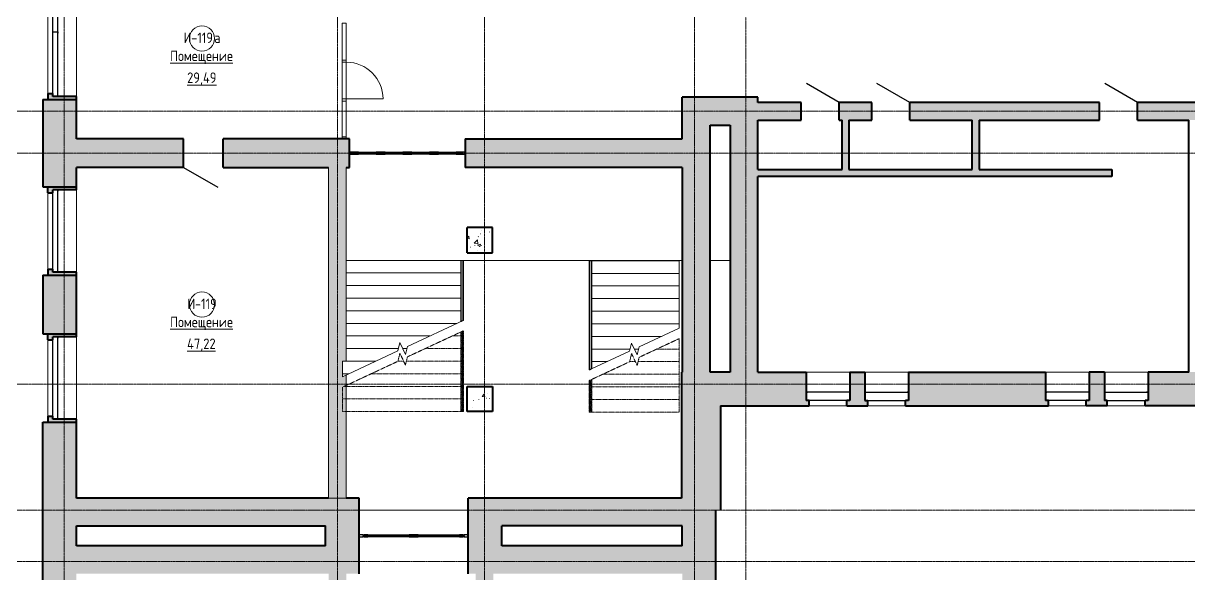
# Model space of a CAD drawing. Header units: millimetres. Extents: x -13853 to 411335, y -23261 to 161252.
# Drawn here: x 257044 to 284781, y 61095 to 74197 of the extents above; entities that cross this region are included whole.
import ezdxf

# ---------------------------------------------------------------- set-up
doc = ezdxf.new("R2010")
doc.units = ezdxf.units.MM
doc.linetypes.add('ADSK_Линия сетки', pattern=[21, 12, -3, 3, -3])
doc.linetypes.add('ADSK_Сверху', pattern=[4.5, 3, -1.5])
for name, color, linetype, lineweight in [('Двери', 7, 'Continuous', 18), ('Импосты витража', 7, 'Continuous', 18), ('Каркас_Импост', 7, 'Continuous', 30), ('Лестницы', 7, 'Continuous', 18), ('Марки помещений', 7, 'Continuous', 18), ('Несущие колонны', 7, 'Continuous', 18), ('Ограждение', 7, 'Continuous', 18), ('Окна', 7, 'Continuous', 18), ('Оси', 7, 'Continuous', 9), ('Остекление', 7, 'Continuous', 30), ('Панель', 7, 'Continuous', 30), ('Перекрытия', 7, 'Continuous', 18), ('Поручни', 7, 'Continuous', 18), ('Стены', 7, 'Continuous', 18), ('Стены разрез', 7, 'Continuous', 40)]:
    doc.layers.add(name, color=color, linetype=linetype, lineweight=lineweight)
doc.styles.add('GOST Common_1', font='GOST Common.ttf', dxfattribs={"width": 0.9, "height": 250})

# ---------------------------------------------------------------- blocks, each defined once
blk = doc.blocks.new('Ограждение - Ограждение-577858-001_Весь этаж')
at = {"layer": 'Ограждение', "linetype": 'ADSK_Сверху'}
for p, q in [((267458, 66850), (267458, 64954)), ((267463, 66852), (267463, 64954)), ((267488, 66864), (267488, 64954)), ((267503, 66871), (267503, 64954)), ((267508, 66873), (267508, 64954)), ((267518, 66873), (267518, 64954)), ((267508, 64954), (267458, 64954)), ((267503, 64954), (267463, 64954)), ((267518, 64954), (267488, 64954))]:
    blk.add_line(p, q, dxfattribs=at)
at = {"layer": 'Поручни'}
for p, q in [((267458, 68554), (267463, 68554)), ((267458, 68554), (267458, 67100)), ((267463, 68554), (267503, 68554)), ((267463, 68554), (267463, 67102)), ((267503, 68554), (267518, 68554)), ((267503, 68554), (267503, 67121)), ((267518, 68554), (267518, 67123)), ((267458, 67100), (267463, 67102)), ((267463, 67102), (267503, 67121)), ((267463, 67102), (267503, 67121)), ((267463, 67102), (267503, 67121)), ((267503, 67121), (267509, 67123)), ((267503, 67121), (267509, 67123)), ((267509, 67123), (267518, 67123)), ((267509, 67123), (267518, 67123))]:
    blk.add_line(p, q, dxfattribs=at)
blk = doc.blocks.new('Ограждение - Ограждение-577867-001_Весь этаж')
at = {"layer": 'Ограждение', "linetype": 'ADSK_Сверху'}
for p, q in [((270513, 65697), (270513, 64944)), ((270523, 65697), (270523, 64944)), ((270528, 65700), (270528, 64944)), ((270543, 65707), (270543, 64944)), ((270568, 65718), (270568, 64944)), ((270573, 65721), (270573, 64944)), ((270543, 64944), (270513, 64944)), ((270573, 64944), (270523, 64944)), ((270568, 64944), (270528, 64944))]:
    blk.add_line(p, q, dxfattribs=at)
at = {"layer": 'Поручни'}
for p, q in [((270513, 68544), (270528, 68544)), ((270513, 68544), (270513, 65947)), ((270528, 68544), (270568, 68544)), ((270528, 68544), (270528, 65950)), ((270568, 68544), (270573, 68544)), ((270568, 68544), (270568, 65968)), ((270573, 68544), (270573, 65971)), ((270513, 65947), (270523, 65947)), ((270513, 65947), (270523, 65947)), ((270523, 65947), (270528, 65950)), ((270523, 65947), (270528, 65950)), ((270523, 65950), (270523, 65947)), ((270523, 65947), (270528, 65950)), ((270528, 65950), (270568, 65968)), ((270528, 65950), (270568, 65968)), ((270528, 65950), (270568, 65968)), ((270568, 65968), (270573, 65971))]:
    blk.add_line(p, q, dxfattribs=at)
blk = doc.blocks.new('ИРНИТУ_Дверь_Однопольная_ДеревяннаяВнутренняя_филенчатая - 900х2080 без верха-1341273-001_Весь этаж')
at = {"layer": 'Панель'}
blk.add_line((-470, -340), (344, -810), dxfattribs=at)
blk = doc.blocks.new('ADSK_Колонна бетонная_Квадратная - 600x600-580307-001_Весь этаж')
at = {"layer": 'Несущие колонны', "lineweight": 9}
h = blk.add_hatch(dxfattribs=at)
h.set_pattern_fill('FP_12', color=256, style=0, pattern_type=2)
h.set_pattern_definition([(230, (267908.55, 65253.9), (-728.7365, 63.7558), [76.2, -838.2]), (175, (267908.55, 65253.9), (140.9716, -764.2276), [60.96, -670.56]), (280.451, (267847.8, 65259.2), (-587.77, -700.4668), [64.76, -712.36]), (226.184, (267908.55, 65050.7), (-1084.3162, 168.171), [114.3, -1257.3]), (276.636, (267818.2, 65064.7), (-949.61, -989.71), [97.14, -1068.54]), (171.184, (267908.6, 65050.7), (-949.6206, -989.701), [91.44, -1005.84]), (201, (267806.96, 65101.5), (-606.4579, 409.0606), [76.2, -838.2]), (146, (267806.96, 65101.5), (-247.2083, -736.753), [60.96, -670.56]), (251.451, (267756.4, 65135.6), (-853.6683, -327.6855), [64.76, -712.36]), (217.5, (267908.55, 65253.88), (-12.3547, -338.22012), [6.706, -655.726, 6.706, -674.014, -673.1]), (217.5, (267908.55, 65253.88), (-12.3547, -338.22012), [-1343.152, 6.706, -666.394]), (187.5, (267908.55, 65253.88), (-267.27887, -400.72213), [6.706, -381.406, 6.706, -897.026]), (187.5, (267908.55, 65253.88), (-267.27887, -400.72213), [-394.818, -640.486, 6.706, -249.834]), (147.5, (268135.12, 65253.88), (-542.36333, 22.91534), [6.706, -247.294, 6.706, -1837.334]), (147.5, (268135.12, 65253.88), (-542.36333, 22.91534), [-260.706, -785.774, 6.706, -1044.854]), (137.5, (268236.7, 65253.9), (-592.51696, -101.7071), [6.706, -323.494, 6.706, -519.582, -746.76]), (137.5, (268236.7, 65253.9), (-592.51696, -101.7071), [-856.488, 6.706, -740.054])])
h.paths.add_polyline_path([(-300, 300), (-300, -300), (300, -300), (300, 300)], flags=0)
at = {"layer": 'Несущие колонны', "lineweight": 40}
for p, q in [((-300, 300), (300, 300)), ((-300, -300), (-300, 300)), ((300, 300), (300, -300)), ((300, -300), (-300, -300))]:
    blk.add_line(p, q, dxfattribs=at)
blk = doc.blocks.new('AC_Дверь_Однопольная_ДеревяннаяВнутренняя_ГОСТ6629-88 - 860х2080h-580184-001_Весь этаж')
at = {"layer": 'Панель'}
blk.add_line((-450, -210), (329, -660), dxfattribs=at)
blk = doc.blocks.new('ИРНИТУ-Окно-ГОСТ23166-99_4_2_Створки - 1520 x 2350-768319-001_Весь этаж')
at = {"layer": 'Каркас_Импост'}
for p, q in [((-808.1, 220), (731.9, 220)), ((-808.1, 220), (-808.1, 100)), ((-808.1, 220), (-793.1, 220)), ((-808.1, 100), (731.9, 100)), ((-808.1, 100), (-773.1, 100)), ((731.9, 220), (696.9, 220)), ((731.9, 100), (696.9, 100)), ((731.9, 220), (731.9, 100))]:
    blk.add_line(p, q, dxfattribs=at)
blk = doc.blocks.new('ИРНИТУ-Окно-ГОСТ23166-99_4_2_Створки - 1920 x 2350-768312-001_Весь этаж')
at = {"layer": 'Каркас_Импост'}
for p, q in [((-1018.1, 220), (941.9, 220)), ((-1018.1, 220), (-1018.1, 100)), ((-1018.1, 220), (-983.1, 220)), ((-1018.1, 100), (941.9, 100)), ((-1018.1, 100), (-983.1, 100)), ((941.9, 220), (906.9, 220)), ((941.9, 100), (906.9, 100)), ((941.9, 220), (941.9, 100))]:
    blk.add_line(p, q, dxfattribs=at)
blk = doc.blocks.new('ИРНИТУ-Окно-ГОСТ23166-99_4_2_Створки - 1520 x 2350-768316-001_Весь этаж')
at = {"layer": 'Каркас_Импост'}
for p, q in [((-808.1, 220), (731.9, 220)), ((-808.1, 220), (-808.1, 100)), ((-808.1, 220), (-773.1, 220)), ((-808.1, 100), (731.9, 100)), ((-808.1, 100), (-773.1, 100)), ((731.9, 100), (696.9, 100)), ((731.9, 220), (716.9, 220)), ((731.9, 220), (731.9, 100))]:
    blk.add_line(p, q, dxfattribs=at)
blk = doc.blocks.new('ИРНИТУ-Окно-ГОСТ23166-99_2_1_Створка - 1000 x 1800-942858-001_Весь этаж')
at = {"layer": 'Каркас_Импост'}
for p, q in [((-1018.1, 280), (21.9, 280)), ((-1018.1, 280), (-1018.1, 80)), ((-1018.1, 280), (-983.1, 280)), ((21.9, 280), (-13.1, 280)), ((21.9, 280), (21.9, 80)), ((-1018.1, 80), (21.9, 80)), ((-1018.1, 80), (-983.1, 80)), ((21.9, 80), (-13.1, 80))]:
    blk.add_line(p, q, dxfattribs=at)
blk = doc.blocks.new('ИРНИТУ-Окно-ГОСТ23166-99_2_1_Створка - 1000 x 1800-942860-001_Весь этаж')
at = {"layer": 'Каркас_Импост'}
for p, q in [((-1018.1, -80), (21.9, -80)), ((-1018.1, -280), (-1018.1, -80)), ((-1018.1, -80), (-983.1, -80)), ((21.9, -80), (-13.1, -80)), ((21.9, -280), (21.9, -80)), ((-1018.1, -280), (21.9, -280)), ((-1018.1, -280), (-983.1, -280)), ((21.9, -280), (-13.1, -280))]:
    blk.add_line(p, q, dxfattribs=at)
blk = doc.blocks.new('Противодымная перегородка Тип3 - Противодымная перегородка Тип3-1218988-001_Весь этаж')
at = {"layer": 'Каркас_Импост'}
for p, q in [((-1199, 25), (-1299, 25)), ((-1299, 25), (-1299, -25)), ((-1199, 10), (-1199, 25)), ((-1089, 25), (-1189, 25)), ((-1189, 25), (-1189, 10)), ((-1089, 10), (-1089, 25)), ((-5, 25), (-105, 25)), ((-105, 25), (-105, 10)), ((-5, 10), (-5, 25)), ((105, 25), (5, 25)), ((5, 25), (5, 10)), ((105, 10), (105, 25)), ((1189, 25), (1089, 25)), ((1089, 25), (1089, 10)), ((1189, 10), (1189, 25)), ((1299, 25), (1199, 25)), ((1199, 25), (1199, 10)), ((1299, -25), (1299, 25)), ((-1299, -25), (-1199, -25)), ((-1199, -25), (-1199, -10)), ((-1189, -10), (-1189, -25)), ((-1189, -25), (-1089, -25)), ((-1089, -25), (-1089, -10)), ((-105, -10), (-105, -25)), ((-105, -25), (-5, -25)), ((-5, -25), (-5, -10)), ((5, -10), (5, -25)), ((5, -25), (105, -25)), ((105, -25), (105, -10)), ((1089, -10), (1089, -25)), ((1089, -25), (1189, -25)), ((1189, -25), (1189, -10)), ((1199, -10), (1199, -25)), ((1199, -25), (1299, -25))]:
    blk.add_line(p, q, dxfattribs=at)
at = {"layer": 'Каркас_Импост', "lineweight": 18}
for p, q in [((-1089, 25), (-105, 25)), ((105, 25), (1089, 25)), ((-105, -25), (-1089, -25)), ((1089, -25), (105, -25))]:
    blk.add_line(p, q, dxfattribs=at)
at = {"layer": 'Остекление', "lineweight": 18}
for p, q in [((-1199, 10), (1199, 10)), ((-1199, -10), (-1199, 10)), ((1199, -10), (1199, 10)), ((1199, -10), (-1199, -10))]:
    blk.add_line(p, q, dxfattribs=at)
blk = doc.blocks.new('Противодымная перегородка Тип1 - Противодымная перегородка Тип1-1217565-001_Весь этаж')
at = {"layer": 'Каркас_Импост'}
for p, q in [((-1274, 25), (-1374, 25)), ((-1374, 25), (-1374, -25)), ((-1274, 10), (-1274, 25)), ((-1164, 25), (-1264, 25)), ((-1264, 25), (-1264, 10)), ((-1164, 10), (-1164, 25)), ((-640, 25), (-740, 25)), ((-740, 25), (-740, 10)), ((-640, -25), (-640, 25)), ((-530, 25), (-630, 25)), ((-630, 25), (-630, -25)), ((-530, 10), (-530, 25)), ((-5, 25), (-105, 25)), ((-105, 25), (-105, 10)), ((-5, -25), (-5, 25)), ((105, 25), (5, 25)), ((5, 25), (5, -25)), ((105, 10), (105, 25)), ((630, 25), (530, 25)), ((530, 25), (530, 10)), ((630, -25), (630, 25)), ((740, 25), (640, 25)), ((640, 25), (640, -25)), ((740, 10), (740, 25)), ((1264, 25), (1164, 25)), ((1164, 25), (1164, 10)), ((1264, 10), (1264, 25)), ((1374, 25), (1274, 25)), ((1274, 25), (1274, 10)), ((1374, -25), (1374, 25)), ((-1374, -25), (-1274, -25)), ((-1274, -25), (-1274, -10)), ((-1264, -10), (-1264, -25)), ((-1264, -25), (-1164, -25)), ((-1164, -25), (-1164, -10)), ((-740, -10), (-740, -25)), ((-740, -25), (-640, -25)), ((-630, -25), (-530, -25)), ((-530, -25), (-530, -10)), ((-105, -10), (-105, -25)), ((-105, -25), (-5, -25)), ((5, -25), (105, -25)), ((105, -25), (105, -10)), ((530, -10), (530, -25)), ((530, -25), (630, -25)), ((640, -25), (740, -25)), ((740, -25), (740, -10)), ((1164, -10), (1164, -25)), ((1164, -25), (1264, -25)), ((1264, -25), (1264, -10)), ((1274, -10), (1274, -25)), ((1274, -25), (1374, -25))]:
    blk.add_line(p, q, dxfattribs=at)
at = {"layer": 'Каркас_Импост', "lineweight": 18}
for p, q in [((-1164, 25), (-740, 25)), ((-530, 25), (-105, 25)), ((105, 25), (530, 25)), ((740, 25), (1164, 25)), ((-740, -25), (-1164, -25)), ((-105, -25), (-530, -25)), ((530, -25), (105, -25)), ((1164, -25), (740, -25))]:
    blk.add_line(p, q, dxfattribs=at)
at = {"layer": 'Остекление', "lineweight": 18}
for p, q in [((-1274, 10), (-687, 10)), ((-1274, 10), (-1274, -10)), ((-687, -10), (-687, 10)), ((-587, 10), (-50, 10)), ((-587, 10), (-587, -10)), ((-50, -10), (-50, 10)), ((50, 10), (587, 10)), ((50, 10), (50, -10)), ((587, -10), (587, 10)), ((687, 10), (1274, 10)), ((687, 10), (687, -10)), ((1274, -10), (1274, 10)), ((-687, -10), (-1274, -10)), ((-50, -10), (-587, -10)), ((587, -10), (50, -10)), ((1274, -10), (687, -10))]:
    blk.add_line(p, q, dxfattribs=at)
blk = doc.blocks.new('Дверь-Витраж-Одинарная-Остекление - Дверь-Витраж-Одинарная-Остекление-1218536-001_Весь этаж')
at = {"layer": 'Двери'}
blk.add_arc((438, 51), 876, 90, 180, dxfattribs=at)
at = {"layer": 'Панель', "lineweight": 18}
blk.add_line((438, 51), (438, 927), dxfattribs=at)
blk = doc.blocks.new('Прямоугольный импост - 50х100-1218502-001_Весь этаж')
at = {"layer": 'Импосты витража'}
for p, q in [((264729, 76024), (264629, 76024)), ((264629, 75173), (264629, 76024)), ((264729, 75173), (264729, 76024)), ((264629, 75173), (264729, 75173))]:
    blk.add_line(p, q, dxfattribs=at)
blk = doc.blocks.new('Прямоугольный импост - 50х100-1218503-001_Весь этаж')
at = {"layer": 'Импосты витража'}
for p, q in [((264729, 74197), (264629, 74197)), ((264629, 73322), (264629, 74197)), ((264729, 73322), (264729, 74197)), ((264629, 73322), (264729, 73322))]:
    blk.add_line(p, q, dxfattribs=at)
blk = doc.blocks.new('Прямоугольный импост - 50х100-1218504-001_Весь этаж')
at = {"layer": 'Импосты витража'}
for p, q in [((264629, 72396), (264629, 73272)), ((264729, 72396), (264729, 73272))]:
    blk.add_line(p, q, dxfattribs=at)
blk = doc.blocks.new('Прямоугольный импост - 50х100-V29-001_Весь этаж')
at = {"layer": 'Импосты витража'}
for p, q in [((0, 50), (-50, 50)), ((-50, 50), (-50, -50)), ((0, 50), (0, -50)), ((-50, -50), (0, -50))]:
    blk.add_line(p, q, dxfattribs=at)
blk = doc.blocks.new('Прямоугольный импост - 50х100-V31-001_Весь этаж')
at = {"layer": 'Импосты витража'}
for p, q in [((25, 50), (-25, 50)), ((-25, 50), (-25, -50)), ((25, 50), (25, -50)), ((-25, -50), (25, -50))]:
    blk.add_line(p, q, dxfattribs=at)
blk = doc.blocks.new('ADSK_Марка_Помещение - Номер Имя Площадь Площадь проемов-115235-001_Весь этаж')
at = {"layer": 'Марки помещений'}
blk.add_circle((0, 0), 3, dxfattribs=at)

msp = doc.modelspace()

# ---------------------------------------------------------------- hatches: boundary and pattern name
at = {"layer": 'Несущие колонны', "lineweight": 9}
h = msp.add_hatch(dxfattribs=at)
h.set_pattern_fill('FP_7', color=256, style=0, pattern_type=2)
h.set_pattern_definition([(50, (0, 0), (728.7365, -63.7558), [76.2, -838.2]), (355, (0, 0), (-140.9716, 764.2276), [60.96, -670.56]), (100.451, (60.7, -5.3), (587.77, 700.4668), [64.76, -712.36]), (46.184, (0, 203.2), (1084.3162, -168.171), [114.3, -1257.3]), (96.636, (90.4, 189.2), (949.61, 989.71), [97.14, -1068.54]), (351.184, (0, 203.2), (949.6206, 989.701), [91.44, -1005.84]), (21, (101.6, 152.4), (606.4579, -409.0606), [76.2, -838.2]), (326, (101.6, 152.4), (247.2083, 736.753), [60.96, -670.56]), (71.451, (152.14, 118.3), (853.6683, 327.6855), [64.76, -712.36]), (37.5, (0, 0), (12.3547, 338.22012), [6.706, -655.726, 6.706, -674.014, -673.1]), (37.5, (0, 0), (12.3547, 338.22012), [-1343.152, 6.706, -666.394]), (7.5, (0, 0), (267.27887, 400.72213), [6.706, -381.406, 6.706, -640.486, -256.54]), (7.5, (0, 0), (267.27887, 400.72213), [-1035.304, 6.706, -249.834]), (327.5, (-226.57, 0), (542.36333, -22.91534), [6.706, -247.294, 6.706, -785.774, -1051.56]), (327.5, (-226.57, 0), (542.36333, -22.91534), [-1046.48, 6.706, -1044.854]), (317.5, (-328.17, 0), (592.51696, 101.7071), [6.706, -323.494, 6.706, -519.582, -746.76]), (317.5, (-328.17, 0), (592.51696, 101.7071), [-856.488, 6.706, -740.054])])
h.paths.add_polyline_path([(268209, 68734), (268209, 69334), (267609, 69334), (267609, 68734)], flags=0)
at = {"layer": 'Стены'}
h = msp.add_hatch(color=256, dxfattribs=at)
h.paths.add_polyline_path([(257509, 46395), (258309, 46395), (258309, 47385), (257509, 47385)], flags=0)
h.paths.add_polyline_path([(258309, 49485), (258309, 50885), (257509, 50885), (257509, 49485)], flags=0)
h.paths.add_polyline_path([(257509, 52985), (258309, 52985), (258309, 54485), (257509, 54485), (257509, 54328)], flags=0)
h.paths.add_polyline_path([(258309, 56585), (258309, 58085), (257509, 58085), (257509, 56585)], flags=0)
h.paths.add_polyline_path([(258309, 60185), (258309, 62605), (257509, 62605), (257509, 60185)], flags=0)
h.paths.add_polyline_path([(258309, 123475), (258309, 123713), (257509, 123713), (257509, 123475)], flags=0)
h = msp.add_hatch(color=256, dxfattribs=at)
h.paths.add_polyline_path([(257509, 62605), (258309, 62605), (258309, 64705), (257509, 64705)], flags=0)
h.paths.add_polyline_path([(258309, 66805), (258309, 68205), (257509, 68205), (257509, 66805)], flags=0)
h.paths.add_polyline_path([(258309, 70305), (258309, 72385), (257509, 72385), (257509, 70305)], flags=0)
h.paths.add_polyline_path([(258309, 75585), (258309, 77159), (257509, 77159), (257509, 75585)], flags=0)
h.paths.add_polyline_path([(257509, 79259), (258309, 79259), (258309, 80639), (257509, 80639)], flags=0)
h.paths.add_polyline_path([(258309, 82695), (258309, 84359), (257509, 84359), (257509, 82695)], flags=0)
h.paths.add_polyline_path([(257509, 86700), (258309, 86700), (258309, 88059), (257509, 88059)], flags=0)
h.paths.add_polyline_path([(257509, 90159), (258309, 90159), (258309, 91659), (257509, 91659), (257509, 91629)], flags=0)
h.paths.add_polyline_path([(258309, 93759), (258309, 95459), (257509, 95459), (257509, 93759)], flags=0)
h.paths.add_polyline_path([(257509, 97525), (258309, 97525), (258309, 99159), (257509, 99159), (257509, 97846)], flags=0)
h.paths.add_polyline_path([(257749, 101125), (257749, 101189), (258309, 101189), (258309, 102559), (257509, 102559), (257509, 101125)], flags=0)
h.paths.add_polyline_path([(257509, 104659), (258309, 104659), (258309, 106159), (257509, 106159)], flags=0)
h.paths.add_polyline_path([(258309, 108259), (258309, 109699), (257509, 109699), (257509, 108259)], flags=0)
h.paths.add_polyline_path([(258309, 111799), (258309, 113335), (257509, 113335), (257509, 111799)], flags=0)
h.paths.add_polyline_path([(257509, 115435), (258309, 115435), (258309, 117015), (257509, 117015), (257509, 116496)], flags=0)
h.paths.add_polyline_path([(258309, 119115), (258309, 120475), (257509, 120475), (257509, 119115)], flags=0)
h.paths.add_polyline_path([(258309, 122575), (258309, 123475), (257509, 123475), (257509, 122575)], flags=0)
h = msp.add_hatch(color=256, dxfattribs=at)
h.paths.add_polyline_path([(258309, 72385), (258309, 72454), (257749, 72454), (257749, 72524), (257629, 72524), (257629, 72385)], flags=0)
h.paths.add_polyline_path([(257749, 75464), (257749, 75534), (258309, 75534), (258309, 75585), (257629, 75585), (257629, 75464)], flags=0)
for points in [[(273869, 71776), (274529, 71776), (274529, 72436), (272729, 72436), (272729, 71776), (273389, 71776)], [(276691, 70714), (276691, 71895), (276531, 71895), (276531, 70714)], [(279791, 70714), (279791, 71895), (279631, 71895), (279631, 70714)], [(273389, 65895), (273389, 71776), (272729, 71776), (272729, 65895)], [(273869, 65895), (274529, 65895), (274529, 71776), (273869, 71776), (273869, 66762)], [(268371, 70765), (272729, 70765), (272729, 71445), (267557, 71445), (267557, 70765)], [(264729, 62895), (264729, 65827), (264637, 65784), (264637, 66154), (264729, 66154), (264729, 70765), (264309, 70765), (264309, 62895)], [(274529, 70554), (282951, 70554), (282951, 70714), (274529, 70714)], [(272709, 62605), (273639, 62605), (273639, 65895), (272709, 65895), (272709, 62895)], [(264235, 62605), (264235, 62895), (258309, 62895), (258309, 62605), (264151, 62605)], [(265035, 62605), (265035, 62895), (264235, 62895), (264235, 62605), (264719, 62605)], [(268433, 62605), (268433, 62895), (267633, 62895), (267633, 62605), (268371, 62605)], [(272709, 62605), (272709, 62895), (268433, 62895), (268433, 62605), (272590, 62605)], [(258309, 62235), (264235, 62235), (264235, 62605), (258309, 62605)], [(265035, 61095), (265035, 62605), (264235, 62605), (264235, 61095), (264729, 61095)], [(268371, 61095), (268433, 61095), (268433, 62605), (267633, 62605), (267633, 61095), (268229, 61095)], [(268433, 62235), (272729, 62235), (272729, 62605), (268433, 62605)], [(258309, 61095), (264235, 61095), (264235, 61755), (258309, 61755)], [(272729, 61095), (272729, 61755), (268433, 61755), (268433, 61095), (272590, 61095)]]:
    msp.add_hatch(color=256, dxfattribs=at).paths.add_polyline_path(points, flags=0)
h = msp.add_hatch(color=256, dxfattribs=at)
h.paths.add_polyline_path([(309969, 71895), (309969, 72315), (308643, 72315), (308643, 71895)], flags=0)
h.paths.add_polyline_path([(278141, 71895), (282661, 71895), (282661, 72315), (278141, 72315)], flags=0)
h.paths.add_polyline_path([(306347, 71895), (307343, 71895), (307343, 72315), (295161, 72315), (295161, 71895), (303209, 71895)], flags=0)
h.paths.add_polyline_path([(275561, 71895), (275561, 72315), (274529, 72315), (274529, 71895)], flags=0)
h.paths.add_polyline_path([(289469, 71895), (290116, 71895), (290116, 72315), (287406, 72315), (287406, 71895), (288689, 71895)], flags=0)
h.paths.add_polyline_path([(277241, 71895), (277241, 72315), (276461, 72315), (276461, 71895), (276691, 71895)], flags=0)
h.paths.add_polyline_path([(291106, 71895), (293861, 71895), (293861, 72315), (291106, 72315)], flags=0)
h.paths.add_polyline_path([(286416, 71895), (286416, 72315), (283561, 72315), (283561, 71895), (285201, 71895)], flags=0)
h = msp.add_hatch(color=256, dxfattribs=at)
h.paths.add_polyline_path([(261797, 70765), (264809, 70765), (264809, 71445), (261797, 71445)], flags=0)
h.paths.add_polyline_path([(260857, 70765), (260857, 71445), (258309, 71445), (258309, 70765)], flags=0)
h = msp.add_hatch(color=256, dxfattribs=at)
h.paths.add_polyline_path([(257629, 68205), (258309, 68205), (258309, 68275), (257749, 68275), (257749, 68345), (257629, 68345)], flags=0)
h.paths.add_polyline_path([(257749, 70165), (257749, 70235), (258309, 70235), (258309, 70305), (257629, 70305), (257629, 70165)], flags=0)
h = msp.add_hatch(color=256, dxfattribs=at)
h.paths.add_polyline_path([(258309, 64705), (258309, 64775), (257749, 64775), (257749, 64845), (257629, 64845), (257629, 64705)], flags=0)
h.paths.add_polyline_path([(257629, 66665), (257749, 66665), (257749, 66735), (258309, 66735), (258309, 66805), (257629, 66805), (257629, 66762)], flags=0)
h = msp.add_hatch(color=256, dxfattribs=at)
h.paths.add_polyline_path([(275744, 65095), (275744, 65215), (275674, 65215), (275674, 65895), (273639, 65895), (273639, 65095)], flags=0)
h.paths.add_polyline_path([(276810, 65095), (277144, 65095), (277144, 65215), (277074, 65215), (277074, 65895), (276714, 65895), (276714, 65215), (276644, 65215), (276644, 65095)], flags=0)
h.paths.add_polyline_path([(289808, 65095), (289808, 65215), (289738, 65215), (289738, 65895), (288193, 65895), (288193, 65215), (288123, 65215), (288123, 65095), (289469, 65095)], flags=0)
h.paths.add_polyline_path([(282844, 65095), (282844, 65215), (282774, 65215), (282774, 65895), (282414, 65895), (282414, 65215), (282344, 65215), (282344, 65095)], flags=0)
h.paths.add_polyline_path([(283744, 65095), (286303, 65095), (286303, 65215), (286233, 65215), (286233, 65895), (283814, 65895), (283814, 65215), (283744, 65215)], flags=0)
h.paths.add_polyline_path([(278044, 65095), (281444, 65095), (281444, 65215), (281374, 65215), (281374, 65895), (278114, 65895), (278114, 65215), (278044, 65215)], flags=0)
h.paths.add_polyline_path([(291628, 65095), (293413, 65095), (293413, 65215), (293343, 65215), (293343, 65895), (291698, 65895), (291698, 65215), (291628, 65215)], flags=0)
h.paths.add_polyline_path([(297118, 65095), (297118, 65215), (297048, 65215), (297048, 65895), (295303, 65895), (295303, 65215), (295233, 65215), (295233, 65095)], flags=0)
h.paths.add_polyline_path([(306047, 65095), (307532, 65095), (307532, 65215), (307462, 65215), (307462, 65895), (306117, 65895), (306117, 65215), (306047, 65215)], flags=0)
h.paths.add_polyline_path([(309352, 65095), (312392, 65095), (312392, 65215), (312322, 65215), (312322, 65895), (309422, 65895), (309422, 65215), (309352, 65215)], flags=0)
h.paths.add_polyline_path([(304227, 65095), (304227, 65215), (304157, 65215), (304157, 65895), (302513, 65895), (302513, 65215), (302443, 65215), (302443, 65095)], flags=0)
h.paths.add_polyline_path([(298938, 65095), (300623, 65095), (300623, 65215), (300553, 65215), (300553, 65895), (299008, 65895), (299008, 65215), (298938, 65215)], flags=0)
h.paths.add_polyline_path([(319137, 65095), (319137, 65215), (319067, 65215), (319067, 65895), (316202, 65895), (316202, 65215), (316132, 65215), (316132, 65095)], flags=0)
h.paths.add_polyline_path([(328267, 65095), (329651, 65095), (329651, 65215), (329581, 65215), (329581, 65895), (328337, 65895), (328337, 65215), (328267, 65215)], flags=0)
h.paths.add_polyline_path([(320957, 65095), (322742, 65095), (322742, 65215), (322672, 65215), (322672, 65895), (321027, 65895), (321027, 65215), (320957, 65215)], flags=0)
h.paths.add_polyline_path([(331664, 65095), (333556, 65095), (333556, 65215), (333486, 65215), (333486, 65895), (331541, 65895), (331541, 65215), (331471, 65215), (331471, 65095)], flags=0)
h.paths.add_polyline_path([(324562, 65095), (326447, 65095), (326447, 65215), (326377, 65215), (326377, 65895), (324632, 65895), (324632, 65215), (324562, 65215)], flags=0)
h.paths.add_polyline_path([(338981, 65095), (340666, 65095), (340666, 65215), (340596, 65215), (340596, 65895), (339051, 65895), (339051, 65215), (338981, 65215)], flags=0)
h.paths.add_polyline_path([(335376, 65095), (337161, 65095), (337161, 65215), (337091, 65215), (337091, 65895), (335446, 65895), (335446, 65215), (335376, 65215)], flags=0)
h.paths.add_polyline_path([(342486, 65095), (344171, 65095), (344171, 65215), (344101, 65215), (344101, 65895), (342556, 65895), (342556, 65215), (342486, 65215)], flags=0)
h.paths.add_polyline_path([(351280, 65095), (351280, 65215), (351210, 65215), (351210, 65895), (349665, 65895), (349665, 65215), (349595, 65215), (349595, 65095)], flags=0)
h.paths.add_polyline_path([(345991, 65095), (347775, 65095), (347775, 65215), (347705, 65215), (347705, 65895), (346061, 65895), (346061, 65215), (345991, 65215)], flags=0)
h.paths.add_polyline_path([(353100, 65095), (355749, 65095), (355749, 65895), (353170, 65895), (353170, 65215), (353100, 65215)], flags=0)
h = msp.add_hatch(color=256, dxfattribs=at)
h.paths.add_polyline_path([(272729, 20295), (273529, 20295), (273529, 22171), (273409, 22171), (273409, 22101), (272729, 22101)], flags=0)
h.paths.add_polyline_path([(273529, 23991), (273529, 26271), (273409, 26271), (273409, 26201), (272729, 26201), (272729, 24061), (273409, 24061), (273409, 23991)], flags=0)
h.paths.add_polyline_path([(273529, 28091), (273529, 29671), (273409, 29671), (273409, 29601), (272729, 29601), (272729, 28161), (273409, 28161), (273409, 28091)], flags=0)
h.paths.add_polyline_path([(273409, 31491), (273529, 31491), (273529, 33153), (273409, 33153), (273409, 33083), (272729, 33083), (272729, 31561), (273409, 31561)], flags=0)
h.paths.add_polyline_path([(273529, 34973), (273529, 36753), (273409, 36753), (273409, 36683), (272729, 36683), (272729, 35043), (273409, 35043), (273409, 34973)], flags=0)
h.paths.add_polyline_path([(273409, 38573), (273529, 38573), (273529, 41263), (273409, 41263), (273409, 41193), (272729, 41193), (272729, 38643), (273409, 38643)], flags=0)
h.paths.add_polyline_path([(273529, 45003), (273529, 47553), (273409, 47553), (273409, 47483), (272729, 47483), (272729, 45073), (273409, 45073), (273409, 45003)], flags=0)
h.paths.add_polyline_path([(273409, 49373), (273529, 49373), (273529, 51153), (273409, 51153), (273409, 51083), (272729, 51083), (272729, 49443), (273409, 49443)], flags=0)
h.paths.add_polyline_path([(273529, 52973), (273529, 54653), (273409, 54653), (273409, 54583), (272729, 54583), (272729, 53043), (273409, 53043), (273409, 52973)], flags=0)
h.paths.add_polyline_path([(273529, 56473), (273529, 58053), (273409, 58053), (273409, 57983), (272729, 57983), (272729, 56543), (273409, 56543), (273409, 56473)], flags=0)
h.paths.add_polyline_path([(273409, 59873), (273529, 59873), (273529, 62605), (272729, 62605), (272729, 59943), (273409, 59943)], flags=0)
h = msp.add_hatch(color=256, dxfattribs=at)
h.paths.add_polyline_path([(264729, 47225), (264729, 47811), (264309, 47811), (264309, 47225)], flags=0)
h.paths.add_polyline_path([(264729, 49151), (264729, 58064), (264309, 58064), (264309, 49151)], flags=0)
h.paths.add_polyline_path([(264309, 59404), (264729, 59404), (264729, 61095), (264309, 61095), (264309, 60545)], flags=0)
h = msp.add_hatch(color=256, dxfattribs=at)
h.paths.add_polyline_path([(268229, 47225), (268229, 47751), (267809, 47751), (267809, 47225)], flags=0)
h.paths.add_polyline_path([(268229, 49091), (268229, 61095), (267809, 61095), (267809, 49091)], flags=0)

# ---------------------------------------------------------------- linework, layer by layer
at = {"layer": 'Лестницы'}
for p, q in [((267458, 68554), (264729, 68554)), ((272654, 68544), (270573, 68544)), ((272654, 68544), (272654, 68244)), ((267458, 68254), (264729, 68254)), ((272654, 68244), (270573, 68244)), ((272654, 68244), (272654, 67944)), ((267458, 67954), (264729, 67954)), ((272654, 67944), (270573, 67944)), ((272654, 67944), (272654, 67644)), ((267458, 67654), (264729, 67654)), ((272654, 67644), (270573, 67644)), ((272654, 67644), (272654, 67344)), ((267458, 67354), (264729, 67354)), ((272654, 67344), (270573, 67344)), ((272654, 67344), (272654, 67044)), ((267359, 67054), (264729, 67054)), ((266186, 66507), (267509, 67123)), ((272654, 67044), (270573, 67044)), ((271702, 66497), (272654, 66941)), ((272654, 67044), (272654, 66941)), ((266716, 66754), (264729, 66754)), ((265959, 66401), (266007, 66595)), ((266007, 66595), (266139, 66312)), ((272232, 66744), (270573, 66744)), ((271475, 66391), (271522, 66585)), ((271522, 66585), (271654, 66302)), ((264637, 65784), (265959, 66401)), ((265972, 66454), (264729, 66454)), ((266173, 66454), (266073, 66454)), ((266139, 66312), (266186, 66507)), ((270568, 65968), (271475, 66391)), ((271488, 66444), (270573, 66444)), ((271689, 66444), (271588, 66444)), ((271654, 66302), (271702, 66497)), ((264637, 66154), (264637, 65854)), ((265429, 66154), (264637, 66154)), ((270945, 66144), (270573, 66144)), ((264637, 65854), (264637, 65784)), ((264786, 65854), (264637, 65854)), ((270523, 65950), (270523, 65947)), ((270523, 65947), (270528, 65950))]:
    msp.add_line(p, q, dxfattribs=at)
at = {"layer": 'Лестницы', "linetype": 'ADSK_Сверху'}
for p, q in [((267458, 68554), (264729, 68554)), ((272654, 68544), (270573, 68544)), ((267458, 68254), (264729, 68254)), ((272654, 68244), (270573, 68244)), ((267458, 67954), (264729, 67954)), ((272654, 67944), (270573, 67944)), ((267458, 67654), (264729, 67654)), ((272654, 67644), (270573, 67644)), ((267458, 67354), (264729, 67354)), ((272654, 67344), (270573, 67344)), ((267359, 67054), (264729, 67054)), ((266186, 66257), (267509, 66873)), ((267509, 66873), (267509, 64954)), ((272654, 67044), (270573, 67044)), ((266716, 66754), (264729, 66754)), ((267509, 66754), (267252, 66754)), ((267509, 66754), (267252, 66754)), ((272232, 66744), (270573, 66744)), ((271702, 66247), (272654, 66691)), ((272654, 66691), (272654, 64944)), ((265972, 66454), (264729, 66454)), ((265959, 66151), (266007, 66345)), ((266007, 66345), (266139, 66062)), ((266173, 66454), (266073, 66454)), ((267509, 66454), (266609, 66454)), ((267509, 66454), (266609, 66454)), ((271488, 66444), (270573, 66444)), ((271475, 66141), (271522, 66335)), ((271522, 66335), (271654, 66052)), ((271689, 66444), (271588, 66444)), ((272654, 66444), (272124, 66444)), ((272654, 66444), (272124, 66444)), ((265429, 66154), (264637, 66154)), ((264637, 65534), (265959, 66151)), ((266096, 66154), (265960, 66154)), ((266096, 66154), (265960, 66154)), ((266139, 66062), (266186, 66257)), ((267509, 66154), (266161, 66154)), ((267509, 66154), (266161, 66154)), ((270523, 65697), (271475, 66141)), ((270945, 66144), (270573, 66144)), ((271612, 66144), (271476, 66144)), ((271612, 66144), (271476, 66144)), ((271654, 66052), (271702, 66247)), ((272654, 66144), (271677, 66144)), ((272654, 66144), (271677, 66144)), ((264786, 65854), (264637, 65854)), ((267509, 65854), (265322, 65854)), ((267509, 65854), (265322, 65854)), ((272654, 65844), (270838, 65844)), ((272654, 65844), (270838, 65844)), ((264637, 65534), (264637, 64954)), ((267509, 65554), (264679, 65554)), ((267509, 65554), (264679, 65554)), ((270523, 65697), (270523, 64944)), ((272654, 65544), (270523, 65544)), ((272654, 65544), (270523, 65544)), ((267509, 65254), (264637, 65254)), ((267509, 65254), (264637, 65254)), ((272654, 65244), (270523, 65244)), ((272654, 65244), (270523, 65244)), ((267509, 64954), (264637, 64954)), ((272654, 64944), (270523, 64944))]:
    msp.add_line(p, q, dxfattribs=at)
at = {"layer": 'Несущие колонны', "lineweight": 40}
for p, q in [((267609, 68734), (267609, 69334)), ((268209, 69334), (267609, 69334)), ((268209, 68734), (268209, 69334)), ((267609, 68734), (268209, 68734))]:
    msp.add_line(p, q, dxfattribs=at)
at = {"layer": 'Оси', "linetype": 'ADSK_Линия сетки'}
for p, q in [((258019, 160434), (258019, -22443)), ((264519, 160434), (264519, -22443)), ((268019, 160434), (268019, -22443)), ((273019, 160434), (273019, -22443)), ((274239, 138255), (274239, -22443)), ((-13035, 72105), (410517, 72105)), ((-13035, 71105), (410517, 71105)), ((-13035, 65605), (410517, 65605)), ((410517, 62605), (-13035, 62605)), ((410517, 61385), (-13035, 61385))]:
    msp.add_line(p, q, dxfattribs=at)
at = {"layer": 'Перекрытия'}
for p, q in [((267518, 68554), (272729, 68554)), ((273389, 68554), (273869, 68554)), ((267633, 62605), (265035, 62605))]:
    msp.add_line(p, q, dxfattribs=at)
at = {"layer": 'Стены'}
for p, q in [((257629, 72524), (257629, 75464)), ((258309, 75534), (258309, 72454)), ((264309, 62895), (264309, 70765)), ((264729, 70765), (264729, 66154)), ((258309, 70235), (258309, 68275)), ((257629, 68345), (257629, 70165)), ((257629, 64845), (257629, 66665)), ((258309, 66735), (258309, 64775)), ((264729, 65827), (264729, 62895)), ((275674, 65895), (276714, 65895)), ((277074, 65895), (278114, 65895)), ((281374, 65895), (282414, 65895)), ((282774, 65895), (283814, 65895)), ((276644, 65095), (275744, 65095)), ((278044, 65095), (277144, 65095)), ((282344, 65095), (281444, 65095)), ((283744, 65095), (282844, 65095)), ((264729, 62895), (264309, 62895))]:
    msp.add_line(p, q, dxfattribs=at)
at = {"layer": 'Стены разрез'}
for p, q in [((257629, 72524), (257629, 72385)), ((257629, 72524), (257749, 72524)), ((257749, 72454), (257749, 72524)), ((258309, 72454), (257749, 72454)), ((258309, 71445), (258309, 72454)), ((274529, 72436), (272729, 72436)), ((272729, 71445), (272729, 72436)), ((274529, 72315), (274529, 72436)), ((257509, 72385), (257509, 70305)), ((257509, 72385), (258309, 72385)), ((275561, 72315), (274529, 72315)), ((275561, 71895), (275561, 72315)), ((277241, 72315), (276461, 72315)), ((276461, 71895), (276461, 72315)), ((277241, 71895), (277241, 72315)), ((282661, 72315), (278141, 72315)), ((278141, 71895), (278141, 72315)), ((282661, 71895), (282661, 72315)), ((286416, 72315), (283561, 72315)), ((283561, 71895), (283561, 72315)), ((274529, 70714), (274529, 71895)), ((274529, 71895), (275561, 71895)), ((276461, 71895), (276531, 71895)), ((276531, 70714), (276531, 71895)), ((276691, 71895), (277241, 71895)), ((276691, 71895), (276691, 70714)), ((278141, 71895), (279631, 71895)), ((279631, 70714), (279631, 71895)), ((279791, 71895), (282661, 71895)), ((279791, 71895), (279791, 70714)), ((283561, 71895), (284781, 71895)), ((284781, 65895), (284781, 71895)), ((273389, 65895), (273389, 71776)), ((273389, 71776), (273869, 71776)), ((273869, 71776), (273869, 65895)), ((260857, 71445), (258309, 71445)), ((260857, 70765), (260857, 71445)), ((264809, 71445), (261797, 71445)), ((261797, 70765), (261797, 71445)), ((264809, 70765), (264809, 71445)), ((267557, 71445), (272729, 71445)), ((267557, 71445), (267557, 70765)), ((258309, 70235), (258309, 70765)), ((260857, 70765), (258309, 70765)), ((261797, 70765), (264309, 70765)), ((264729, 70765), (264809, 70765)), ((272729, 70765), (267557, 70765)), ((272729, 70765), (272729, 65895)), ((274529, 70714), (276531, 70714)), ((274529, 65895), (274529, 70554)), ((282951, 70554), (274529, 70554)), ((276691, 70714), (279631, 70714)), ((279791, 70714), (282951, 70714)), ((282951, 70714), (282951, 70554)), ((257509, 70305), (258309, 70305)), ((257629, 70165), (257629, 70305)), ((257749, 70165), (257749, 70235)), ((258309, 70235), (257749, 70235)), ((257629, 70165), (257749, 70165)), ((257629, 68345), (257629, 68205)), ((257629, 68345), (257749, 68345)), ((257749, 68275), (257749, 68345)), ((258309, 68275), (257749, 68275)), ((258309, 66735), (258309, 68275)), ((257509, 68205), (257509, 66805)), ((257509, 68205), (258309, 68205)), ((257509, 66805), (258309, 66805)), ((257629, 66665), (257629, 66805)), ((257629, 66665), (257749, 66665)), ((257749, 66665), (257749, 66735)), ((258309, 66735), (257749, 66735)), ((272709, 65895), (272709, 62895)), ((272729, 65895), (272709, 65895)), ((273869, 65895), (273389, 65895)), ((274529, 65895), (275674, 65895)), ((275674, 65895), (275674, 65215)), ((276714, 65895), (277074, 65895)), ((276714, 65895), (276714, 65215)), ((277074, 65895), (277074, 65215)), ((278114, 65895), (281374, 65895)), ((278114, 65895), (278114, 65215)), ((281374, 65895), (281374, 65215)), ((282774, 65895), (282414, 65895)), ((282414, 65895), (282414, 65215)), ((282774, 65895), (282774, 65215)), ((284781, 65895), (283814, 65895)), ((283814, 65895), (283814, 65215)), ((275744, 65215), (275674, 65215)), ((275744, 65095), (275744, 65215)), ((276714, 65215), (276644, 65215)), ((276644, 65095), (276644, 65215)), ((277074, 65215), (277144, 65215)), ((277144, 65095), (277144, 65215)), ((278114, 65215), (278044, 65215)), ((278044, 65095), (278044, 65215)), ((281444, 65215), (281374, 65215)), ((281444, 65095), (281444, 65215)), ((282414, 65215), (282344, 65215)), ((282344, 65095), (282344, 65215)), ((282844, 65215), (282774, 65215)), ((282844, 65095), (282844, 65215)), ((283814, 65215), (283744, 65215)), ((283744, 65095), (283744, 65215)), ((273639, 65095), (273639, 62605)), ((273639, 65095), (275744, 65095)), ((276644, 65095), (277144, 65095)), ((278044, 65095), (281444, 65095)), ((282844, 65095), (282344, 65095)), ((286303, 65095), (283744, 65095)), ((257509, 60185), (257509, 64705)), ((257509, 64705), (258309, 64705)), ((257629, 64845), (257629, 64705)), ((257629, 64845), (257749, 64845)), ((257749, 64775), (257749, 64845)), ((258309, 64775), (257749, 64775)), ((258309, 62895), (258309, 64775)), ((264309, 62895), (258309, 62895)), ((265035, 62895), (264729, 62895)), ((265035, 61095), (265035, 62895)), ((272709, 62895), (267633, 62895)), ((267633, 61095), (267633, 62895)), ((273529, 59873), (273529, 62605)), ((258309, 62235), (264235, 62235)), ((258309, 61755), (258309, 62235)), ((264235, 61755), (264235, 62235)), ((272729, 62235), (268433, 62235)), ((268433, 61755), (268433, 62235)), ((272729, 61755), (272729, 62235)), ((264235, 61755), (258309, 61755)), ((272729, 61755), (268433, 61755))]:
    msp.add_line(p, q, dxfattribs=at)

# ---------------------------------------------------------------- block references
at = {"layer": 'Двери'}
for name, p, rotation in [('Дверь-Витраж-Одинарная-Остекление - Дверь-Витраж-Одинарная-Остекление-1218536-001_Весь этаж', (264679, 72834), 270), ('AC_Дверь_Однопольная_ДеревяннаяВнутренняя_ГОСТ6629-88 - 860х2080h-580184-001_Весь этаж', (276011, 72105), 180), ('AC_Дверь_Однопольная_ДеревяннаяВнутренняя_ГОСТ6629-88 - 860х2080h-580184-001_Весь этаж', (277691, 72105), 180), ('AC_Дверь_Однопольная_ДеревяннаяВнутренняя_ГОСТ6629-88 - 860х2080h-580184-001_Весь этаж', (283111, 72105), 180)]:
    msp.add_blockref(name, p, dxfattribs=dict(at, rotation=rotation))
for name, p in [('Противодымная перегородка Тип1 - Противодымная перегородка Тип1-1217565-001_Весь этаж', (266183, 71105)), ('ИРНИТУ_Дверь_Однопольная_ДеревяннаяВнутренняя_филенчатая - 900х2080 без верха-1341273-001_Весь этаж', (261327, 71105)), ('Противодымная перегородка Тип3 - Противодымная перегородка Тип3-1218988-001_Весь этаж', (266334, 61995))]:
    msp.add_blockref(name, p, dxfattribs=at)
at = {"layer": 'Импосты витража'}
for name, p in [('Прямоугольный импост - 50х100-1218503-001_Весь этаж', (0, 0)), ('Прямоугольный импост - 50х100-1218504-001_Весь этаж', (0, 0)), ('Прямоугольный импост - 50х100-1218502-001_Весь этаж', (0, -3678))]:
    msp.add_blockref(name, p, dxfattribs=at)
at = {"layer": 'Импосты витража', "extrusion": (0, 0, -1), "rotation": 270}
for name, p in [('Прямоугольный импост - 50х100-V31-001_Весь этаж', (-264679, 73297)), ('Прямоугольный импост - 50х100-V31-001_Весь этаж', (-264679, 72371)), ('Прямоугольный импост - 50х100-V29-001_Весь этаж', (-264679, 71445))]:
    msp.add_blockref(name, p, dxfattribs=at)
at = {"layer": 'Марки помещений', "xscale": 99.99999999999993, "yscale": 99.99999999999993, "zscale": 99.99999999999993}
for p in [(261296, 73835), (261296, 67501)]:
    msp.add_blockref('ADSK_Марка_Помещение - Номер Имя Площадь Площадь проемов-115235-001_Весь этаж', p, dxfattribs=at)
at = {"layer": 'Несущие колонны', "rotation": 180}
msp.add_blockref('ADSK_Колонна бетонная_Квадратная - 600x600-580307-001_Весь этаж', (267909, 65254), dxfattribs=at)
at = {"layer": 'Ограждение'}
for name in ['Ограждение - Ограждение-577858-001_Весь этаж', 'Ограждение - Ограждение-577867-001_Весь этаж']:
    msp.add_blockref(name, (0, 0), dxfattribs=at)
at = {"layer": 'Окна'}
for name, p, rotation in [('ИРНИТУ-Окно-ГОСТ23166-99_4_2_Створки - 1520 x 2350-768319-001_Весь этаж', (257969, 74802), 90), ('ИРНИТУ-Окно-ГОСТ23166-99_4_2_Створки - 1520 x 2350-768316-001_Весь этаж', (257969, 73262), 90), ('ИРНИТУ-Окно-ГОСТ23166-99_4_2_Створки - 1920 x 2350-768312-001_Весь этаж', (257969, 69293), 90), ('ИРНИТУ-Окно-ГОСТ23166-99_4_2_Створки - 1920 x 2350-768312-001_Весь этаж', (257969, 65793), 90), ('ИРНИТУ-Окно-ГОСТ23166-99_2_1_Створка - 1000 x 1800-942858-001_Весь этаж', (275695, 65495), 180), ('ИРНИТУ-Окно-ГОСТ23166-99_2_1_Створка - 1000 x 1800-942858-001_Весь этаж', (281395, 65495), 180)]:
    msp.add_blockref(name, p, dxfattribs=dict(at, rotation=rotation))
for p in [(278092, 65495), (283792, 65495)]:
    msp.add_blockref('ИРНИТУ-Окно-ГОСТ23166-99_2_1_Створка - 1000 x 1800-942860-001_Весь этаж', p, dxfattribs=at)

# ---------------------------------------------------------------- texts
at = {"layer": 'Марки помещений', "lineweight": 9, "char_height": 250, "attachment_point": 1, "style": 'GOST Common_1'}
for s, insert, width in [('\\fGOST Common|b0|i0|c204|p34|;\\W.9;И', (260860, 73978), 216.46), ('-119', (261039, 73978), 663.8), ('\\fGOST Common|b0|i0|c204|p34|;\\W.9;а', (261586, 73978), 216.46), ('\\LПомещение', (260538, 73547), 1875.95), ('\\L29,49', (260943, 73028), 894.68), ('\\fGOST Common|b0|i0|c204|p34|;\\W.9;И', (260949, 67644), 216.46), ('-119', (261128, 67644), 663.8), ('\\LПомещение', (260538, 67213), 1875.95), ('\\L47,22', (260943, 66694), 894.68)]:
    msp.add_mtext(s, dxfattribs=dict(at, insert=insert, width=width))

doc.saveas('drawing.dxf')
